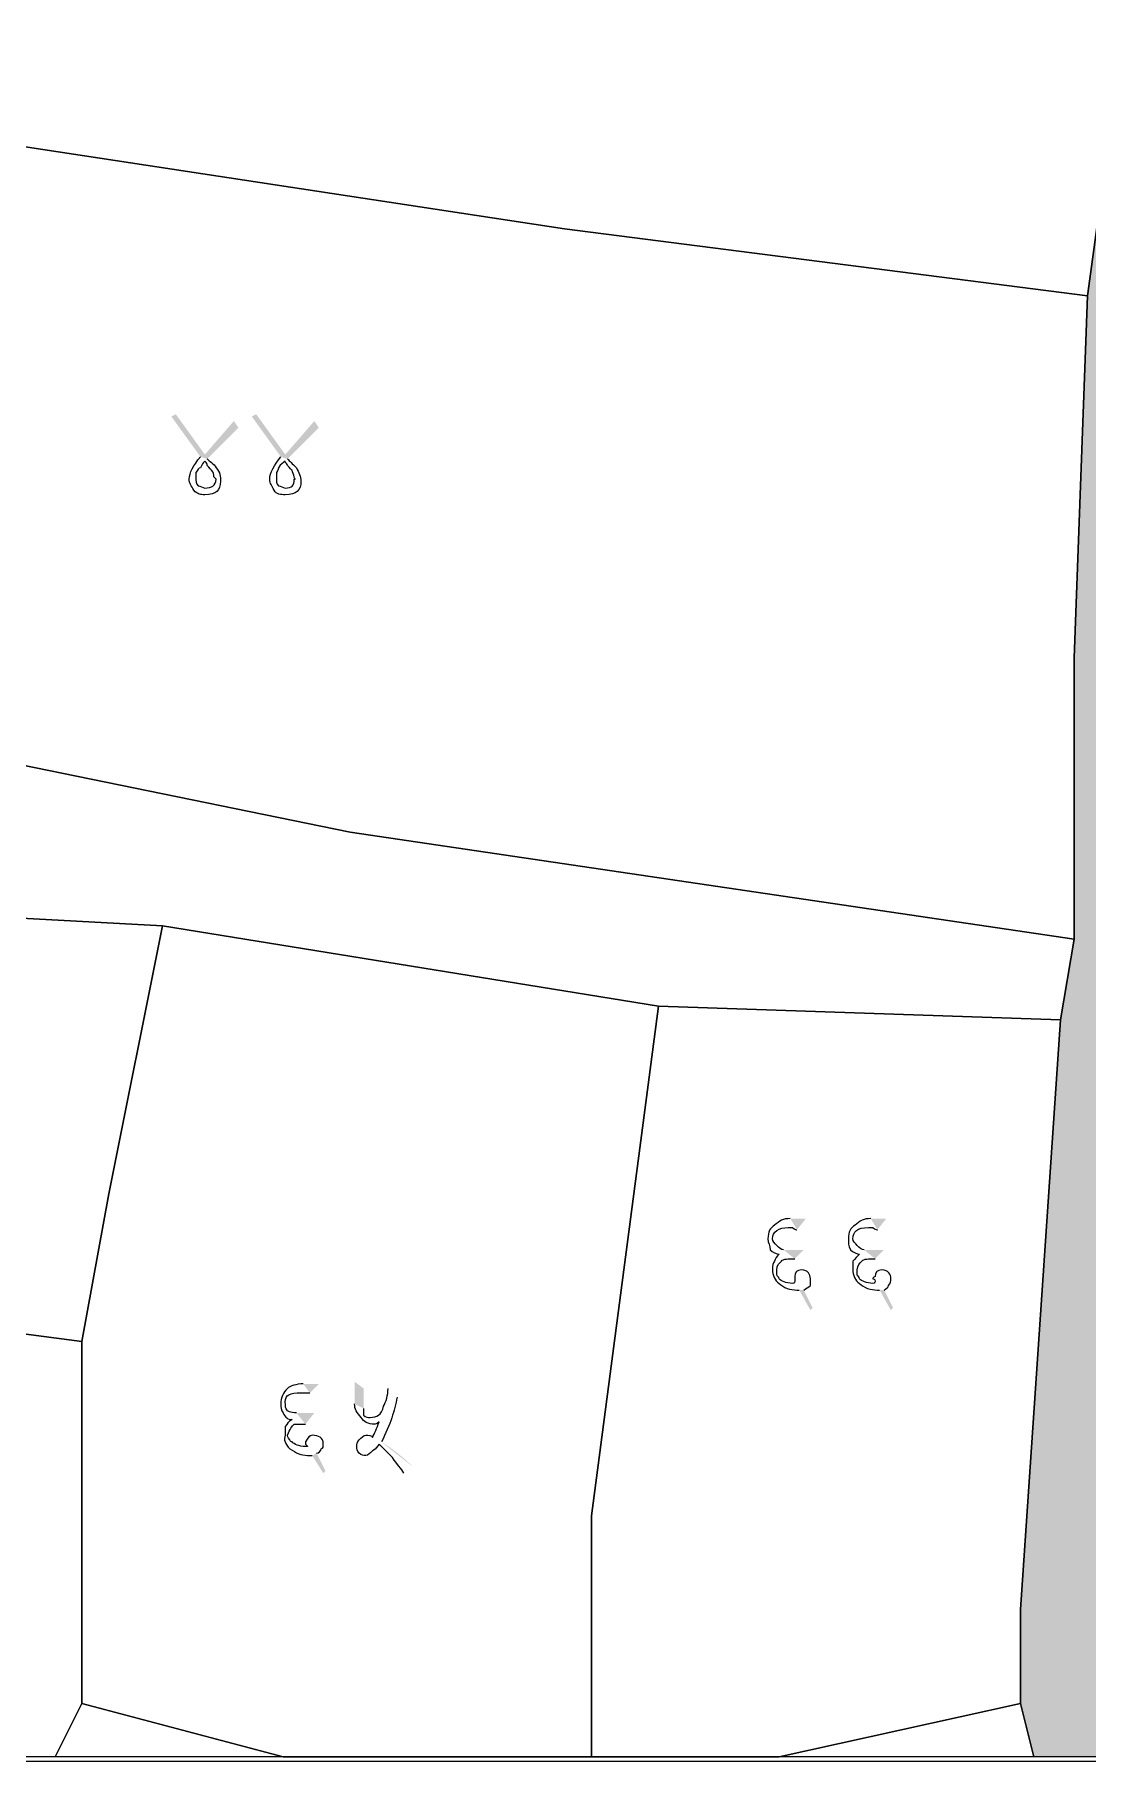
# Model space of a CAD drawing. Header units: metres. Extents: x 345912 to 349030, y 3061206 to 3061792.
# Drawn here: x 345934.53 to 345958.47, y 3061271.1 to 3061310.36 of the extents above; entities that cross this region are included whole.
import ezdxf

# ---------------------------------------------------------------- set-up
doc = ezdxf.new("R2010")
doc.units = ezdxf.units.M
doc.header["$MEASUREMENT"] = 0
doc.layers.add('PDF5_Geometry', color=7, linetype='Continuous')
doc.layers.add('PDF5_Solid Fills', color=7, linetype='Continuous')

msp = doc.modelspace()

# ---------------------------------------------------------------- hatches: boundary and pattern name
at = {"layer": 'PDF5_Solid Fills', "true_color": 0xc3c3c3, "transparency": 33554531}
h = msp.add_hatch(color=9, dxfattribs=at)
h.paths.add_polyline_path([(346031.62094, 3061309.60243), (346025.52494, 3061309.29763), (346024.61054, 3061318.44163), (346023.69614, 3061323.62323), (346029.48734, 3061324.84243), (346029.79214, 3061324.84243), (346030.70654, 3061319.66083), (346031.01134, 3061315.69843)], flags=0)
h.paths.add_polyline_path([(346033.75454, 3061286.43763), (346027.35374, 3061286.13283), (346026.43934, 3061296.19123), (346032.84014, 3061296.19123)], flags=0)
h.paths.add_polyline_path([(346007.84654, 3061320.88003), (346001.75053, 3061319.66083), (346000.83614, 3061319.35603), (345993.21614, 3061318.13683), (345983.76734, 3061316.30803), (345983.46254, 3061316.30803), (345961.21214, 3061312.04083), (345962.12653, 3061318.13683), (345981.02414, 3061321.79443), (345990.47293, 3061323.31843), (345999.31213, 3061325.14723), (346008.45614, 3061326.67123)], flags=0)
h.paths.add_polyline_path([(346037.41214, 3061326.36643), (346034.05934, 3061325.75683), (346034.05934, 3061326.06163), (346033.75454, 3061328.80483), (346037.10734, 3061329.41443)], flags=0)
h.paths.add_polyline_path([(346023.69614, 3061323.62323), (346015.46654, 3061322.09923), (346015.16174, 3061322.09923), (346014.85694, 3061322.09923), (346014.24734, 3061321.79443), (346007.84654, 3061320.88003), (346008.45614, 3061326.67123), (346018.81934, 3061328.80483), (346019.12414, 3061328.80483), (346019.42893, 3061329.10963), (346019.73374, 3061329.10963), (346020.03854, 3061329.10963), (346022.47694, 3061329.71923)], flags=0)
h.paths.add_polyline_path([(346029.48734, 3061324.84243), (346023.69614, 3061323.62323), (346022.47694, 3061329.71923), (346026.74414, 3061330.63363), (346028.57294, 3061330.93843), (346029.18254, 3061325.14723)], flags=0)
h.paths.add_polyline_path([(346033.75454, 3061328.80483), (346034.05934, 3061326.06163), (346034.05934, 3061325.75683), (346029.48734, 3061324.84243), (346029.18254, 3061325.14723), (346028.57294, 3061330.93843), (346030.70654, 3061331.24323), (346033.44974, 3061331.54803), (346033.44974, 3061330.93843)], flags=0)
h.paths.add_polyline_path([(346037.10734, 3061329.41443), (346033.75454, 3061328.80483), (346033.44974, 3061330.93843), (346033.44974, 3061331.54803), (346036.80254, 3061332.15763)], flags=0)
h.paths.add_polyline_path([(346125.80414, 3061271.19763), (346124.88974, 3061272.41683), (346122.14653, 3061274.85523), (346119.70814, 3061275.16003), (346113.61213, 3061277.29363), (346104.46814, 3061280.03683), (346097.76254, 3061281.56083), (346092.58094, 3061281.56083), (346089.53293, 3061281.25603), (346087.39933, 3061280.34163), (346079.16973, 3061276.07443), (346073.07373, 3061271.80723), (346070.94013, 3061271.19763), (345957.24973, 3061271.19763), (345956.94494, 3061272.41683), (345956.94494, 3061274.55043), (345957.85933, 3061287.96163), (345958.16414, 3061289.79043), (345958.16414, 3061296.19123), (345958.46894, 3061304.42083), (345959.38333, 3061311.12643), (345960.29774, 3061314.78403), (345960.29774, 3061320.27043), (345961.21214, 3061323.62323), (345964.26013, 3061333.07203), (345963.65053, 3061336.12003), (345963.34574, 3061337.03443), (345960.29774, 3061345.87363), (345956.94494, 3061356.84643), (345952.67774, 3061370.56243), (345952.67774, 3061373.91523), (345952.67774, 3061381.23043), (345949.93454, 3061391.59363), (345947.80094, 3061402.87124), (345945.05773, 3061411.40564), (345943.53373, 3061414.45363), (345940.48573, 3061418.11124), (345936.82814, 3061421.76883), (345932.86573, 3061427.56003), (345926.16013, 3061436.70403), (345924.63614, 3061440.36163), (345918.54013, 3061442.49523), (345914.57773, 3061443.40963), (345915.49213, 3061444.62883), (345924.33133, 3061441.88564), (345924.94094, 3061442.80003), (345924.33133, 3061448.28643), (345920.97853, 3061460.17363), (345917.32094, 3061466.87923), (345919.14974, 3061468.09844), (345923.11213, 3061460.47844), (345924.33133, 3061455.90643), (345926.46493, 3061446.76243), (345927.07454, 3061438.83763), (345930.12254, 3061435.18003), (345931.64653, 3061432.43683), (345936.82814, 3061424.81683), (345942.31454, 3061418.41603), (345944.75293, 3061415.06323), (345947.80094, 3061408.66243), (345949.93454, 3061401.04243), (345950.54414, 3061396.47043), (345954.20174, 3061382.14483), (345954.81134, 3061373.91523), (345955.11613, 3061371.17203), (345959.68814, 3061354.71283), (345964.86973, 3061340.08243), (345965.78414, 3061336.12003), (345965.17454, 3061329.71923), (345962.43134, 3061321.18483), (345962.12653, 3061318.13683), (345961.21214, 3061312.04083), (345960.90734, 3061307.77363), (345959.99293, 3061299.23923), (345959.68814, 3061287.65683), (345959.68814, 3061286.74243), (345959.38333, 3061285.52323), (345959.07854, 3061279.73203), (345958.77373, 3061275.46483), (345959.07854, 3061273.02643), (345959.38333, 3061271.19763), (346064.84414, 3061271.19763), (346065.75853, 3061271.50243), (346070.33053, 3061272.72163), (346075.20734, 3061274.85523), (346078.56013, 3061277.29363), (346085.87534, 3061281.25603), (346086.48494, 3061281.56083), (346087.39933, 3061281.86563), (346090.44734, 3061282.78003), (346097.45774, 3061282.78003), (346105.99214, 3061280.95123), (346116.05054, 3061278.20803), (346117.87933, 3061277.29363), (346118.79373, 3061276.98883), (346124.88974, 3061274.55043), (346127.32814, 3061272.41683), (346127.63293, 3061272.11203), (346128.24254, 3061271.19763)], flags=0)
h.paths.add_polyline_path([(346032.84014, 3061296.19123), (346026.43934, 3061296.19123), (346025.52494, 3061309.29763), (346031.62094, 3061309.60243), (346031.92574, 3061307.77363), (346032.53534, 3061298.02003)], flags=0)
h = msp.add_hatch(color=9, dxfattribs=at)
h.paths.add_polyline_path([(346031.62094, 3061309.60243), (346025.52494, 3061309.29763), (346024.61054, 3061318.44163), (346023.69614, 3061323.62323), (346029.48734, 3061324.84243), (346029.79214, 3061324.84243), (346030.70654, 3061319.66083), (346031.01134, 3061315.69843)], flags=0)
h.paths.add_polyline_path([(346033.75454, 3061286.43763), (346027.35374, 3061286.13283), (346026.43934, 3061296.19123), (346032.84014, 3061296.19123)], flags=0)
h.paths.add_polyline_path([(346007.84654, 3061320.88003), (346001.75053, 3061319.66083), (346000.83614, 3061319.35603), (345993.21614, 3061318.13683), (345983.76734, 3061316.30803), (345983.46254, 3061316.30803), (345961.21214, 3061312.04083), (345962.12653, 3061318.13683), (345981.02414, 3061321.79443), (345990.47293, 3061323.31843), (345999.31213, 3061325.14723), (346008.45614, 3061326.67123)], flags=0)
h.paths.add_polyline_path([(346037.41214, 3061326.36643), (346034.05934, 3061325.75683), (346034.05934, 3061326.06163), (346033.75454, 3061328.80483), (346037.10734, 3061329.41443)], flags=0)
h.paths.add_polyline_path([(346023.69614, 3061323.62323), (346015.46654, 3061322.09923), (346015.16174, 3061322.09923), (346014.85694, 3061322.09923), (346014.24734, 3061321.79443), (346007.84654, 3061320.88003), (346008.45614, 3061326.67123), (346018.81934, 3061328.80483), (346019.12414, 3061328.80483), (346019.42893, 3061329.10963), (346019.73374, 3061329.10963), (346020.03854, 3061329.10963), (346022.47694, 3061329.71923)], flags=0)
h.paths.add_polyline_path([(346029.48734, 3061324.84243), (346023.69614, 3061323.62323), (346022.47694, 3061329.71923), (346026.74414, 3061330.63363), (346028.57294, 3061330.93843), (346029.18254, 3061325.14723)], flags=0)
h.paths.add_polyline_path([(346033.75454, 3061328.80483), (346034.05934, 3061326.06163), (346034.05934, 3061325.75683), (346029.48734, 3061324.84243), (346029.18254, 3061325.14723), (346028.57294, 3061330.93843), (346030.70654, 3061331.24323), (346033.44974, 3061331.54803), (346033.44974, 3061330.93843)], flags=0)
h.paths.add_polyline_path([(346037.10734, 3061329.41443), (346033.75454, 3061328.80483), (346033.44974, 3061330.93843), (346033.44974, 3061331.54803), (346036.80254, 3061332.15763)], flags=0)
h.paths.add_polyline_path([(346125.80414, 3061271.19763), (346124.88974, 3061272.41683), (346122.14653, 3061274.85523), (346119.70814, 3061275.16003), (346113.61213, 3061277.29363), (346104.46814, 3061280.03683), (346097.76254, 3061281.56083), (346092.58094, 3061281.56083), (346089.53293, 3061281.25603), (346087.39933, 3061280.34163), (346079.16973, 3061276.07443), (346073.07373, 3061271.80723), (346070.94013, 3061271.19763), (345957.24973, 3061271.19763), (345956.94494, 3061272.41683), (345956.94494, 3061274.55043), (345957.85933, 3061287.96163), (345958.16414, 3061289.79043), (345958.16414, 3061296.19123), (345958.46894, 3061304.42083), (345959.38333, 3061311.12643), (345960.29774, 3061314.78403), (345960.29774, 3061320.27043), (345961.21214, 3061323.62323), (345964.26013, 3061333.07203), (345963.65053, 3061336.12003), (345963.34574, 3061337.03443), (345960.29774, 3061345.87363), (345956.94494, 3061356.84643), (345952.67774, 3061370.56243), (345952.67774, 3061373.91523), (345952.67774, 3061381.23043), (345949.93454, 3061391.59363), (345947.80094, 3061402.87124), (345945.05773, 3061411.40564), (345943.53373, 3061414.45363), (345940.48573, 3061418.11124), (345936.82814, 3061421.76883), (345932.86573, 3061427.56003), (345926.16013, 3061436.70403), (345924.63614, 3061440.36163), (345918.54013, 3061442.49523), (345914.57773, 3061443.40963), (345915.49213, 3061444.62883), (345924.33133, 3061441.88564), (345924.94094, 3061442.80003), (345924.33133, 3061448.28643), (345920.97853, 3061460.17363), (345917.32094, 3061466.87923), (345919.14974, 3061468.09844), (345923.11213, 3061460.47844), (345924.33133, 3061455.90643), (345926.46493, 3061446.76243), (345927.07454, 3061438.83763), (345930.12254, 3061435.18003), (345931.64653, 3061432.43683), (345936.82814, 3061424.81683), (345942.31454, 3061418.41603), (345944.75293, 3061415.06323), (345947.80094, 3061408.66243), (345949.93454, 3061401.04243), (345950.54414, 3061396.47043), (345954.20174, 3061382.14483), (345954.81134, 3061373.91523), (345955.11613, 3061371.17203), (345959.68814, 3061354.71283), (345964.86973, 3061340.08243), (345965.78414, 3061336.12003), (345965.17454, 3061329.71923), (345962.43134, 3061321.18483), (345962.12653, 3061318.13683), (345961.21214, 3061312.04083), (345960.90734, 3061307.77363), (345959.99293, 3061299.23923), (345959.68814, 3061287.65683), (345959.68814, 3061286.74243), (345959.38333, 3061285.52323), (345959.07854, 3061279.73203), (345958.77373, 3061275.46483), (345959.07854, 3061273.02643), (345959.38333, 3061271.19763), (346064.84414, 3061271.19763), (346065.75853, 3061271.50243), (346070.33053, 3061272.72163), (346075.20734, 3061274.85523), (346078.56013, 3061277.29363), (346085.87534, 3061281.25603), (346086.48494, 3061281.56083), (346087.39933, 3061281.86563), (346090.44734, 3061282.78003), (346097.45774, 3061282.78003), (346105.99214, 3061280.95123), (346116.05054, 3061278.20803), (346117.87933, 3061277.29363), (346118.79373, 3061276.98883), (346124.88974, 3061274.55043), (346127.32814, 3061272.41683), (346127.63293, 3061272.11203), (346128.24254, 3061271.19763)], flags=0)
h.paths.add_polyline_path([(346032.84014, 3061296.19123), (346026.43934, 3061296.19123), (346025.52494, 3061309.29763), (346031.62094, 3061309.60243), (346031.92574, 3061307.77363), (346032.53534, 3061298.02003)], flags=0)
at = {"layer": 'PDF5_Solid Fills', "transparency": 33554559}
h = msp.add_hatch(color=256, dxfattribs=at)
h.paths.add_polyline_path([(345938.30134, 3061300.76324), (345937.64094, 3061301.67764), (345937.74254, 3061301.72844), (345938.40294, 3061300.81404), (345939.06334, 3061301.57604), (345939.16494, 3061301.42364), (345938.45374, 3061300.71244)], flags=0)
h.paths.add_polyline_path([(345940.13014, 3061300.76324), (345939.46974, 3061301.67764), (345939.57134, 3061301.72844), (345940.23174, 3061300.81404), (345940.89214, 3061301.57604), (345940.99374, 3061301.42364), (345940.28254, 3061300.71244)], flags=0)
h = msp.add_hatch(color=256, dxfattribs=at)
h.paths.add_polyline_path([(345951.86494, 3061283.18645), (345952.06814, 3061283.44045), (345951.71254, 3061283.44045)], flags=0)
h.paths.add_polyline_path([(345951.91574, 3061281.81485), (345952.16974, 3061281.35765), (345952.22054, 3061281.40845), (345952.01734, 3061281.81485)], flags=0)
h.paths.add_polyline_path([(345951.81414, 3061282.52605), (345952.01734, 3061282.72925), (345951.56014, 3061282.72925)], flags=0)
h.paths.add_polyline_path([(345953.69374, 3061283.18645), (345953.89694, 3061283.44045), (345953.54134, 3061283.44045)], flags=0)
h.paths.add_polyline_path([(345953.74454, 3061281.81485), (345953.99854, 3061281.35765), (345954.04934, 3061281.40845), (345953.84614, 3061281.81485)], flags=0)
h.paths.add_polyline_path([(345953.64294, 3061282.52605), (345953.84614, 3061282.72925), (345953.38894, 3061282.72925)], flags=0)
h = msp.add_hatch(color=256, dxfattribs=at)
h.paths.add_polyline_path([(345940.79054, 3061279.47803), (345940.99374, 3061279.68123), (345940.63814, 3061279.68123)], flags=0)
h.paths.add_polyline_path([(345940.84134, 3061278.05563), (345941.09534, 3061277.64923), (345941.14614, 3061277.70003), (345940.94294, 3061278.10643)], flags=0)
h.paths.add_polyline_path([(345940.68894, 3061278.76683), (345940.89214, 3061279.02083), (345940.48574, 3061279.02083)], flags=0)
h.paths.add_polyline_path([(345942.56854, 3061279.57963), (345942.77174, 3061279.37643)], flags=0)
h.paths.add_polyline_path([(345943.12734, 3061277.80163, 0.05915123), (345942.41614, 3061278.36043)], flags=0)
h.paths.add_polyline_path([(345943.12734, 3061277.80163), (345942.92414, 3061277.64923)], flags=0)
h.paths.add_polyline_path([(345941.80654, 3061279.22403), (345941.80654, 3061279.73203), (345942.00974, 3061279.57963), (345942.00974, 3061279.12243)], flags=0)

# ---------------------------------------------------------------- linework, layer by layer
at = {"layer": 'PDF5_Geometry', "lineweight": 13}
msp.add_lwpolyline([(345911.78374, 3061494.92084), (346139.62175, 3061494.92084), (346139.62175, 3061271.09604), (345911.78374, 3061271.09604)], close=True, dxfattribs=at)
at = {"layer": 'PDF5_Geometry', "lineweight": 9}
msp.add_lwpolyline([(346070.94013, 3061271.19763), (345957.24973, 3061271.19763), (345956.94494, 3061272.41683), (345956.94494, 3061274.55043), (345957.85933, 3061287.96163), (345958.16414, 3061289.79043), (345958.16414, 3061296.19123), (345958.46894, 3061304.42083), (345959.38333, 3061311.12643), (345960.29774, 3061314.78403), (345960.29774, 3061320.27043), (345961.21214, 3061323.62323), (345964.26013, 3061333.07203), (345963.65053, 3061336.12003), (345963.34574, 3061337.03443), (345960.29774, 3061345.87363), (345956.94494, 3061356.84643), (345952.67774, 3061370.56243), (345952.67774, 3061373.91523), (345952.67774, 3061381.23043), (345949.93454, 3061391.59363), (345947.80094, 3061402.87124)], dxfattribs=at)
msp.add_lwpolyline([(346070.94013, 3061271.19763), (345957.24973, 3061271.19763), (345956.94494, 3061272.41683), (345956.94494, 3061274.55043), (345957.85933, 3061287.96163), (345958.16414, 3061289.79043), (345958.16414, 3061296.19123), (345958.46894, 3061304.42083), (345959.38333, 3061311.12643), (345960.29774, 3061314.78403), (345960.29774, 3061320.27043), (345961.21214, 3061323.62323), (345964.26013, 3061333.07203), (345963.65053, 3061336.12003), (345963.34574, 3061337.03443), (345960.29774, 3061345.87363), (345956.94494, 3061356.84643), (345952.67774, 3061370.56243), (345952.67774, 3061373.91523), (345952.67774, 3061381.23043), (345949.93454, 3061391.59363), (345947.80094, 3061402.87124)], dxfattribs=at)
for points in [[(345960.29774, 3061320.27044), (345960.29774, 3061314.78403), (345959.38334, 3061311.12645), (345958.46894, 3061304.42085), (345946.58174, 3061305.94485), (345922.50254, 3061309.60243), (345920.97854, 3061313.56485), (345920.97854, 3061320.88004), (345922.50254, 3061323.01365), (345940.48574, 3061321.79444)], [(345960.29774, 3061320.27044), (345960.29774, 3061314.78403), (345959.38334, 3061311.12645), (345958.46894, 3061304.42085), (345946.58174, 3061305.94485), (345922.50254, 3061309.60243), (345920.97854, 3061313.56485), (345920.97854, 3061320.88004), (345922.50254, 3061323.01365), (345940.48574, 3061321.79444)], [(345911.83454, 3061313.56485), (345920.97854, 3061313.56485), (345922.50254, 3061309.60243), (345921.28334, 3061307.46884), (345919.45454, 3061305.64004), (345915.18734, 3061304.11604), (345912.74894, 3061304.42085), (345915.49214, 3061295.27683), (345917.93054, 3061294.97205), (345920.06414, 3061295.88645), (345920.97854, 3061296.19123), (345928.59854, 3061296.80085), (345928.29374, 3061294.97205), (345941.70494, 3061292.22884), (345958.16414, 3061289.79044), (345957.85934, 3061287.96164), (345948.71534, 3061288.26645), (345937.43774, 3061290.09523), (345920.67374, 3061291.00963), (345914.57774, 3061291.92403), (345913.05374, 3061296.80085), (345911.83454, 3061299.23925)], [(345911.83454, 3061313.56485), (345920.97854, 3061313.56485), (345922.50254, 3061309.60243), (345921.28334, 3061307.46884), (345919.45454, 3061305.64004), (345915.18734, 3061304.11604), (345912.74894, 3061304.42085), (345915.49214, 3061295.27683), (345917.93054, 3061294.97205), (345920.06414, 3061295.88645), (345920.97854, 3061296.19123), (345928.59854, 3061296.80085), (345928.29374, 3061294.97205), (345941.70494, 3061292.22884), (345958.16414, 3061289.79044), (345957.85934, 3061287.96164), (345948.71534, 3061288.26645), (345937.43774, 3061290.09523), (345920.67374, 3061291.00963), (345914.57774, 3061291.92403), (345913.05374, 3061296.80085), (345911.83454, 3061299.23925)], [(345958.46894, 3061304.42085), (345958.16414, 3061296.19123), (345958.16414, 3061289.79044), (345941.70494, 3061292.22884), (345928.29374, 3061294.97205), (345928.59854, 3061296.80085), (345920.97854, 3061296.19123), (345919.45454, 3061305.64004), (345921.28334, 3061307.46884), (345922.50254, 3061309.60243), (345946.58174, 3061305.94485)], [(345958.46894, 3061304.42085), (345958.16414, 3061296.19123), (345958.16414, 3061289.79044), (345941.70494, 3061292.22884), (345928.29374, 3061294.97205), (345928.59854, 3061296.80085), (345920.97854, 3061296.19123), (345919.45454, 3061305.64004), (345921.28334, 3061307.46884), (345922.50254, 3061309.60243), (345946.58174, 3061305.94485)], [(345914.57774, 3061291.92403), (345920.67374, 3061291.00963), (345937.43774, 3061290.09523), (345936.21854, 3061283.99925), (345935.60894, 3061280.64645), (345924.02654, 3061282.17044), (345917.93054, 3061281.56085), (345911.83454, 3061282.17044), (345911.83454, 3061292.22884)], [(345914.57774, 3061291.92403), (345920.67374, 3061291.00963), (345937.43774, 3061290.09523), (345936.21854, 3061283.99925), (345935.60894, 3061280.64645), (345924.02654, 3061282.17044), (345917.93054, 3061281.56085), (345911.83454, 3061282.17044), (345911.83454, 3061292.22884)], [(345948.71534, 3061288.26645), (345947.19134, 3061276.68403), (345947.19134, 3061271.19764), (345940.18094, 3061271.19764), (345935.60894, 3061272.41683), (345935.60894, 3061280.64645), (345936.21854, 3061283.99925), (345937.43774, 3061290.09523)], [(345948.71534, 3061288.26645), (345947.19134, 3061276.68403), (345947.19134, 3061271.19764), (345940.18094, 3061271.19764), (345935.60894, 3061272.41683), (345935.60894, 3061280.64645), (345936.21854, 3061283.99925), (345937.43774, 3061290.09523)], [(345957.85934, 3061287.96164), (345956.94494, 3061274.55044), (345956.94494, 3061272.41683), (345951.45854, 3061271.19764), (345947.19134, 3061271.19764), (345947.19134, 3061276.68403), (345948.71534, 3061288.26645)], [(345957.85934, 3061287.96164), (345956.94494, 3061274.55044), (345956.94494, 3061272.41683), (345951.45854, 3061271.19764), (345947.19134, 3061271.19764), (345947.19134, 3061276.68403), (345948.71534, 3061288.26645)], [(345911.83454, 3061282.17044), (345917.93054, 3061281.56085), (345924.02654, 3061282.17044), (345935.60894, 3061280.64645), (345935.60894, 3061272.41683), (345934.99934, 3061271.19764), (345926.46494, 3061271.19764), (345911.83454, 3061273.63604)], [(345911.83454, 3061282.17044), (345917.93054, 3061281.56085), (345924.02654, 3061282.17044), (345935.60894, 3061280.64645), (345935.60894, 3061272.41683), (345934.99934, 3061271.19764), (345926.46494, 3061271.19764), (345911.83454, 3061273.63604)], [(345951.45854, 3061271.19764), (345956.94494, 3061272.41683), (345957.24974, 3061271.19764), (345934.99934, 3061271.19764), (345935.60894, 3061272.41683), (345940.18094, 3061271.19764)], [(345951.45854, 3061271.19764), (345956.94494, 3061272.41683), (345957.24974, 3061271.19764), (345934.99934, 3061271.19764), (345935.60894, 3061272.41683), (345940.18094, 3061271.19764)]]:
    msp.add_lwpolyline(points, close=True, dxfattribs=at)
at = {"layer": 'PDF5_Geometry', "lineweight": 25}
for points in [[(345938.04734, 3061300.25524), (345938.04734, 3061300.40764), (345938.14894, 3061300.56004), (345938.30134, 3061300.76324)], [(345938.45374, 3061300.71244), (345938.50454, 3061300.66164), (345938.60614, 3061300.61084), (345938.65694, 3061300.50924)], [(345939.87614, 3061300.25524), (345939.87614, 3061300.40764), (345939.97774, 3061300.56004), (345940.13014, 3061300.76324)], [(345940.28254, 3061300.71244), (345940.33334, 3061300.66164), (345940.38414, 3061300.61084), (345940.48574, 3061300.50924)], [(345938.30134, 3061300.50924), (345938.25054, 3061300.50924), (345938.25054, 3061300.45844), (345938.19974, 3061300.40764)], [(345938.19974, 3061300.40764), (345938.19974, 3061300.35684), (345938.19974, 3061300.30604), (345938.19974, 3061300.30604)], [(345938.19974, 3061300.30604), (345938.19974, 3061300.20444), (345938.19974, 3061300.15364), (345938.25054, 3061300.10284)], [(345938.40294, 3061300.66164), (345938.35214, 3061300.61084), (345938.35214, 3061300.61084), (345938.30134, 3061300.50924)], [(345938.45374, 3061300.56004), (345938.45374, 3061300.61084), (345938.45374, 3061300.61084), (345938.40294, 3061300.66164)], [(345938.55534, 3061300.45844), (345938.55534, 3061300.45844), (345938.50454, 3061300.50924), (345938.45374, 3061300.56004)], [(345938.60614, 3061300.30604), (345938.60614, 3061300.35684), (345938.60614, 3061300.40764), (345938.55534, 3061300.45844)], [(345938.65694, 3061300.25524), (345938.65694, 3061300.25524), (345938.65694, 3061300.25524), (345938.60614, 3061300.30604)], [(345938.65694, 3061300.50924), (345938.75854, 3061300.40764), (345938.75854, 3061300.30604), (345938.75854, 3061300.20444)], [(345940.07934, 3061300.50924), (345940.07934, 3061300.50924), (345940.07934, 3061300.45844), (345940.02854, 3061300.40764)], [(345940.02854, 3061300.40764), (345940.02854, 3061300.35684), (345940.02854, 3061300.30604), (345940.02854, 3061300.30604)], [(345940.02854, 3061300.30604), (345940.02854, 3061300.20444), (345940.02854, 3061300.15364), (345940.07934, 3061300.10284)], [(345940.23174, 3061300.66164), (345940.18094, 3061300.61084), (345940.13014, 3061300.61084), (345940.07934, 3061300.50924)], [(345940.28254, 3061300.56004), (345940.28254, 3061300.61084), (345940.23174, 3061300.61084), (345940.23174, 3061300.66164)], [(345940.38414, 3061300.45844), (345940.38414, 3061300.45844), (345940.33334, 3061300.50924), (345940.28254, 3061300.56004)], [(345940.43494, 3061300.30604), (345940.43494, 3061300.35684), (345940.38414, 3061300.40764), (345940.38414, 3061300.45844)], [(345940.43494, 3061300.25524), (345940.48574, 3061300.25524), (345940.43494, 3061300.25524), (345940.43494, 3061300.30604)], [(345940.48574, 3061300.50924), (345940.53654, 3061300.40764), (345940.58734, 3061300.30604), (345940.58734, 3061300.20444)], [(345938.14894, 3061300.00124), (345938.09814, 3061300.10284), (345938.04734, 3061300.15364), (345938.04734, 3061300.25524)], [(345938.40294, 3061299.89964), (345938.30134, 3061299.89964), (345938.25054, 3061299.89964), (345938.14894, 3061300.00124)], [(345938.25054, 3061300.10284), (345938.30134, 3061300.10284), (345938.35214, 3061300.05204), (345938.40294, 3061300.05204)], [(345938.40294, 3061300.05204), (345938.55534, 3061300.05204), (345938.65694, 3061300.10284), (345938.65694, 3061300.25524)], [(345938.75854, 3061300.20444), (345938.75854, 3061300.00124), (345938.65694, 3061299.89964), (345938.40294, 3061299.89964)], [(345939.97774, 3061300.00124), (345939.92694, 3061300.10284), (345939.87614, 3061300.15364), (345939.87614, 3061300.25524)], [(345940.23174, 3061299.89964), (345940.13014, 3061299.89964), (345940.02854, 3061299.89964), (345939.97774, 3061300.00124)], [(345940.07934, 3061300.10284), (345940.13014, 3061300.10284), (345940.18094, 3061300.05204), (345940.23174, 3061300.05204)], [(345940.23174, 3061300.05204), (345940.38414, 3061300.05204), (345940.43494, 3061300.10284), (345940.43494, 3061300.25524)], [(345940.58734, 3061300.20444), (345940.58734, 3061300.00124), (345940.48574, 3061299.89964), (345940.23174, 3061299.89964)], [(345951.71254, 3061283.44045), (345951.56014, 3061283.44045), (345951.45854, 3061283.38965), (345951.35694, 3061283.28805)], [(345953.54134, 3061283.44045), (345953.38894, 3061283.44045), (345953.28734, 3061283.38965), (345953.18574, 3061283.28805)], [(345951.35694, 3061283.28805), (345951.25534, 3061283.23725), (345951.20454, 3061283.13565), (345951.20454, 3061282.98325)], [(345951.30614, 3061282.98325), (345951.30614, 3061283.13565), (345951.45854, 3061283.23725), (345951.66174, 3061283.23725)], [(345951.66174, 3061283.23725), (345951.71254, 3061283.23725), (345951.71254, 3061283.23725), (345951.76334, 3061283.23725)], [(345951.76334, 3061283.23725), (345951.81414, 3061283.18645), (345951.86494, 3061283.18645), (345951.86494, 3061283.18645)], [(345953.18574, 3061283.28805), (345953.08414, 3061283.23725), (345953.03334, 3061283.13565), (345953.03334, 3061282.98325)], [(345953.13494, 3061282.98325), (345953.13494, 3061283.13565), (345953.23654, 3061283.23725), (345953.49054, 3061283.23725)], [(345953.49054, 3061283.23725), (345953.54134, 3061283.23725), (345953.54134, 3061283.23725), (345953.59214, 3061283.23725)], [(345953.59214, 3061283.23725), (345953.64294, 3061283.18645), (345953.69374, 3061283.18645), (345953.69374, 3061283.18645)], [(345951.20454, 3061282.98325), (345951.20454, 3061282.88165), (345951.25534, 3061282.83085), (345951.25534, 3061282.72925)], [(345951.25534, 3061282.72925), (345951.30614, 3061282.67845), (345951.40774, 3061282.62765), (345951.45854, 3061282.62765)], [(345951.40774, 3061282.83085), (345951.35694, 3061282.88165), (345951.30614, 3061282.93245), (345951.30614, 3061282.98325)], [(345951.45854, 3061282.62765), (345951.40774, 3061282.57685), (345951.35694, 3061282.52605), (345951.35694, 3061282.47525)], [(345951.56014, 3061282.72925), (345951.50934, 3061282.72925), (345951.45854, 3061282.78005), (345951.40774, 3061282.83085)], [(345953.03334, 3061282.98325), (345953.03334, 3061282.88165), (345953.03334, 3061282.83085), (345953.08414, 3061282.72925)], [(345953.08414, 3061282.72925), (345953.13494, 3061282.67845), (345953.23654, 3061282.62765), (345953.28734, 3061282.62765)], [(345953.23654, 3061282.83085), (345953.18574, 3061282.88165), (345953.13494, 3061282.93245), (345953.13494, 3061282.98325)], [(345953.28734, 3061282.62765), (345953.23654, 3061282.57685), (345953.18574, 3061282.52605), (345953.13494, 3061282.47525)], [(345953.38894, 3061282.72925), (345953.33814, 3061282.72925), (345953.28734, 3061282.78005), (345953.23654, 3061282.83085)], [(345951.35694, 3061282.47525), (345951.30614, 3061282.42445), (345951.30614, 3061282.37365), (345951.30614, 3061282.27205)], [(345951.30614, 3061282.27205), (345951.30614, 3061282.17045), (345951.35694, 3061282.01805), (345951.45854, 3061281.96725)], [(345951.40774, 3061282.27205), (345951.40774, 3061282.37365), (345951.45854, 3061282.42445), (345951.50934, 3061282.47525)], [(345951.40774, 3061282.17045), (345951.40774, 3061282.22125), (345951.40774, 3061282.22125), (345951.40774, 3061282.27205)], [(345951.50934, 3061282.47525), (345951.56014, 3061282.52605), (345951.66174, 3061282.52605), (345951.81414, 3061282.52605)], [(345951.96654, 3061282.27205), (345951.86494, 3061282.27205), (345951.81414, 3061282.22125), (345951.81414, 3061282.11965)], [(345952.16974, 3061282.06885), (345952.16974, 3061282.17045), (345952.11894, 3061282.27205), (345951.96654, 3061282.27205)], [(345953.13494, 3061282.47525), (345953.13494, 3061282.42445), (345953.13494, 3061282.37365), (345953.13494, 3061282.27205)], [(345953.13494, 3061282.27205), (345953.13494, 3061282.17045), (345953.18574, 3061282.01805), (345953.28734, 3061281.96725)], [(345953.23654, 3061282.27205), (345953.23654, 3061282.37365), (345953.28734, 3061282.42445), (345953.33814, 3061282.47525)], [(345953.23654, 3061282.17045), (345953.23654, 3061282.22125), (345953.23654, 3061282.22125), (345953.23654, 3061282.27205)], [(345953.33814, 3061282.47525), (345953.38894, 3061282.52605), (345953.49054, 3061282.52605), (345953.64294, 3061282.52605)], [(345953.79534, 3061282.27205), (345953.69374, 3061282.27205), (345953.64294, 3061282.22125), (345953.64294, 3061282.11965)], [(345953.99854, 3061282.06885), (345953.99854, 3061282.17045), (345953.94774, 3061282.27205), (345953.79534, 3061282.27205)], [(345951.45854, 3061282.06885), (345951.45854, 3061282.11965), (345951.40774, 3061282.11965), (345951.40774, 3061282.17045)], [(345951.76334, 3061281.96725), (345951.61094, 3061281.96725), (345951.50934, 3061282.01805), (345951.45854, 3061282.06885)], [(345951.45854, 3061281.96725), (345951.56014, 3061281.86565), (345951.71254, 3061281.81485), (345951.86494, 3061281.81485)], [(345951.81414, 3061282.01805), (345951.81414, 3061282.01805), (345951.81414, 3061281.96725), (345951.76334, 3061281.96725)], [(345951.81414, 3061282.11965), (345951.81414, 3061282.11965), (345951.81414, 3061282.06885), (345951.81414, 3061282.06885)], [(345951.81414, 3061282.06885), (345951.81414, 3061282.06885), (345951.81414, 3061282.06885), (345951.81414, 3061282.01805)], [(345952.01734, 3061281.81485), (345952.06814, 3061281.86565), (345952.11894, 3061281.86565), (345952.16974, 3061281.91645)], [(345952.16974, 3061281.91645), (345952.16974, 3061281.96725), (345952.16974, 3061282.01805), (345952.16974, 3061282.06885)], [(345953.28734, 3061282.06885), (345953.28734, 3061282.11965), (345953.23654, 3061282.11965), (345953.23654, 3061282.17045)], [(345953.59214, 3061281.96725), (345953.43974, 3061281.96725), (345953.33814, 3061282.01805), (345953.28734, 3061282.06885)], [(345953.28734, 3061281.96725), (345953.38894, 3061281.86565), (345953.54134, 3061281.81485), (345953.69374, 3061281.81485)], [(345953.64294, 3061282.11965), (345953.59214, 3061282.11965), (345953.59214, 3061282.06885), (345953.59214, 3061282.06885)], [(345953.59214, 3061282.06885), (345953.59214, 3061282.06885), (345953.64294, 3061282.06885), (345953.64294, 3061282.01805)], [(345953.64294, 3061282.01805), (345953.64294, 3061282.01805), (345953.64294, 3061281.96725), (345953.59214, 3061281.96725)], [(345953.84614, 3061281.81485), (345953.89694, 3061281.86565), (345953.94774, 3061281.86565), (345953.94774, 3061281.91645)], [(345953.94774, 3061281.91645), (345953.99854, 3061281.96725), (345953.99854, 3061282.01805), (345953.99854, 3061282.06885)], [(345951.86494, 3061281.81485), (345951.86494, 3061281.81485), (345951.91574, 3061281.81485), (345951.91574, 3061281.81485)], [(345953.69374, 3061281.81485), (345953.69374, 3061281.81485), (345953.69374, 3061281.81485), (345953.74454, 3061281.81485)], [(345940.28254, 3061279.57963), (345940.18094, 3061279.47803), (345940.13014, 3061279.37643), (345940.13014, 3061279.22403)], [(345940.23174, 3061279.27483), (345940.23174, 3061279.42723), (345940.33334, 3061279.47803), (345940.58734, 3061279.47803)], [(345940.63814, 3061279.68123), (345940.48574, 3061279.68123), (345940.33334, 3061279.63043), (345940.28254, 3061279.57963)], [(345940.58734, 3061279.47803), (345940.58734, 3061279.47803), (345940.63814, 3061279.47803), (345940.68894, 3061279.47803)], [(345940.68894, 3061279.47803), (345940.73974, 3061279.47803), (345940.79054, 3061279.47803), (345940.79054, 3061279.47803)], [(345942.46694, 3061279.17323), (345942.51774, 3061279.27483), (345942.56854, 3061279.42723), (345942.56854, 3061279.57963)], [(345940.13014, 3061279.22403), (345940.13014, 3061279.17323), (345940.13014, 3061279.07163), (345940.18094, 3061279.02083)], [(345940.28254, 3061279.07163), (345940.23174, 3061279.12243), (345940.23174, 3061279.17323), (345940.23174, 3061279.27483)], [(345941.95894, 3061278.91923), (345941.85734, 3061279.02083), (345941.80654, 3061279.12243), (345941.80654, 3061279.22403)], [(345942.00974, 3061279.12243), (345942.00974, 3061279.02083), (345942.00974, 3061279.02083), (345942.00974, 3061278.97003)], [(345942.16214, 3061278.91923), (345942.31454, 3061278.91923), (345942.41614, 3061278.97003), (345942.46694, 3061279.17323)], [(345942.77174, 3061279.37643), (345942.72094, 3061279.07163), (345942.61934, 3061278.76683), (345942.41614, 3061278.36043)], [(345940.18094, 3061279.02083), (345940.23174, 3061278.91923), (345940.28254, 3061278.86843), (345940.38414, 3061278.86843)], [(345940.38414, 3061278.86843), (345940.28254, 3061278.81763), (345940.28254, 3061278.76683), (345940.23174, 3061278.71603)], [(345940.23174, 3061278.71603), (345940.23174, 3061278.66523), (345940.23174, 3061278.61443), (345940.23174, 3061278.51283)], [(345940.48574, 3061279.02083), (345940.43494, 3061279.02083), (345940.33334, 3061279.02083), (345940.28254, 3061279.07163)], [(345940.28254, 3061278.51283), (345940.33334, 3061278.66523), (345940.38414, 3061278.71603), (345940.43494, 3061278.76683)], [(345940.43494, 3061278.76683), (345940.43494, 3061278.76683), (345940.53654, 3061278.76683), (345940.68894, 3061278.76683)], [(345942.26374, 3061278.76683), (345942.11134, 3061278.76683), (345942.00974, 3061278.81763), (345941.95894, 3061278.91923)], [(345942.00974, 3061278.97003), (345942.06054, 3061278.91923), (345942.11134, 3061278.91923), (345942.16214, 3061278.91923)], [(345942.21294, 3061278.46203), (345942.26374, 3061278.56363), (345942.31454, 3061278.66523), (345942.36534, 3061278.81763)], [(345942.36534, 3061278.81763), (345942.31454, 3061278.76683), (345942.26374, 3061278.76683), (345942.26374, 3061278.76683)], [(345940.23174, 3061278.51283), (345940.18094, 3061278.41123), (345940.23174, 3061278.30963), (345940.33334, 3061278.20803)], [(345940.33334, 3061278.41123), (345940.28254, 3061278.46203), (345940.28254, 3061278.51283), (345940.28254, 3061278.51283)], [(345940.38414, 3061278.36043), (345940.33334, 3061278.36043), (345940.33334, 3061278.41123), (345940.33334, 3061278.41123)], [(345940.68894, 3061278.25883), (345940.53654, 3061278.25883), (345940.43494, 3061278.30963), (345940.38414, 3061278.36043)], [(345940.84134, 3061278.51283), (345940.79054, 3061278.51283), (345940.73974, 3061278.46203), (345940.68894, 3061278.36043)], [(345940.68894, 3061278.36043), (345940.68894, 3061278.30963), (345940.68894, 3061278.30963), (345940.68894, 3061278.30963)], [(345940.68894, 3061278.30963), (345940.73974, 3061278.25883), (345940.73974, 3061278.25883), (345940.73974, 3061278.25883)], [(345941.09534, 3061278.30963), (345941.09534, 3061278.46203), (345940.99374, 3061278.51283), (345940.84134, 3061278.51283)], [(345941.04454, 3061278.20803), (345941.09534, 3061278.20803), (345941.09534, 3061278.25883), (345941.09534, 3061278.30963)], [(345941.85734, 3061278.25883), (345941.85734, 3061278.30963), (345941.85734, 3061278.36043), (345941.90814, 3061278.41123)], [(345941.90814, 3061278.41123), (345941.95894, 3061278.46203), (345942.00974, 3061278.51283), (345942.06054, 3061278.51283)], [(345942.06054, 3061278.51283), (345942.11134, 3061278.51283), (345942.21294, 3061278.51283), (345942.21294, 3061278.46203)], [(345942.36534, 3061278.30963), (345942.31454, 3061278.25883), (345942.31454, 3061278.20803), (345942.21294, 3061278.15723)], [(345942.67014, 3061278.00483), (345942.56854, 3061278.10643), (345942.46694, 3061278.20803), (345942.36534, 3061278.30963)], [(345940.33334, 3061278.20803), (345940.48574, 3061278.10643), (345940.58734, 3061278.05563), (345940.73974, 3061278.05563)], [(345940.73974, 3061278.25883), (345940.73974, 3061278.25883), (345940.68894, 3061278.25883), (345940.68894, 3061278.25883)], [(345940.73974, 3061278.05563), (345940.79054, 3061278.05563), (345940.79054, 3061278.05563), (345940.84134, 3061278.05563)], [(345940.94294, 3061278.10643), (345940.99374, 3061278.10643), (345941.04454, 3061278.15723), (345941.04454, 3061278.20803)], [(345941.90814, 3061278.10643), (345941.85734, 3061278.15723), (345941.85734, 3061278.20803), (345941.85734, 3061278.25883)], [(345942.06054, 3061278.05563), (345942.00974, 3061278.05563), (345941.95894, 3061278.05563), (345941.90814, 3061278.10643)], [(345942.21294, 3061278.15723), (345942.16214, 3061278.10643), (345942.11134, 3061278.05563), (345942.06054, 3061278.05563)], [(345942.92414, 3061277.64923), (345942.87334, 3061277.75083), (345942.77174, 3061277.85243), (345942.67014, 3061278.00483)]]:
    msp.add_open_spline(points, degree=3, dxfattribs=at)

doc.saveas('drawing.dxf')
